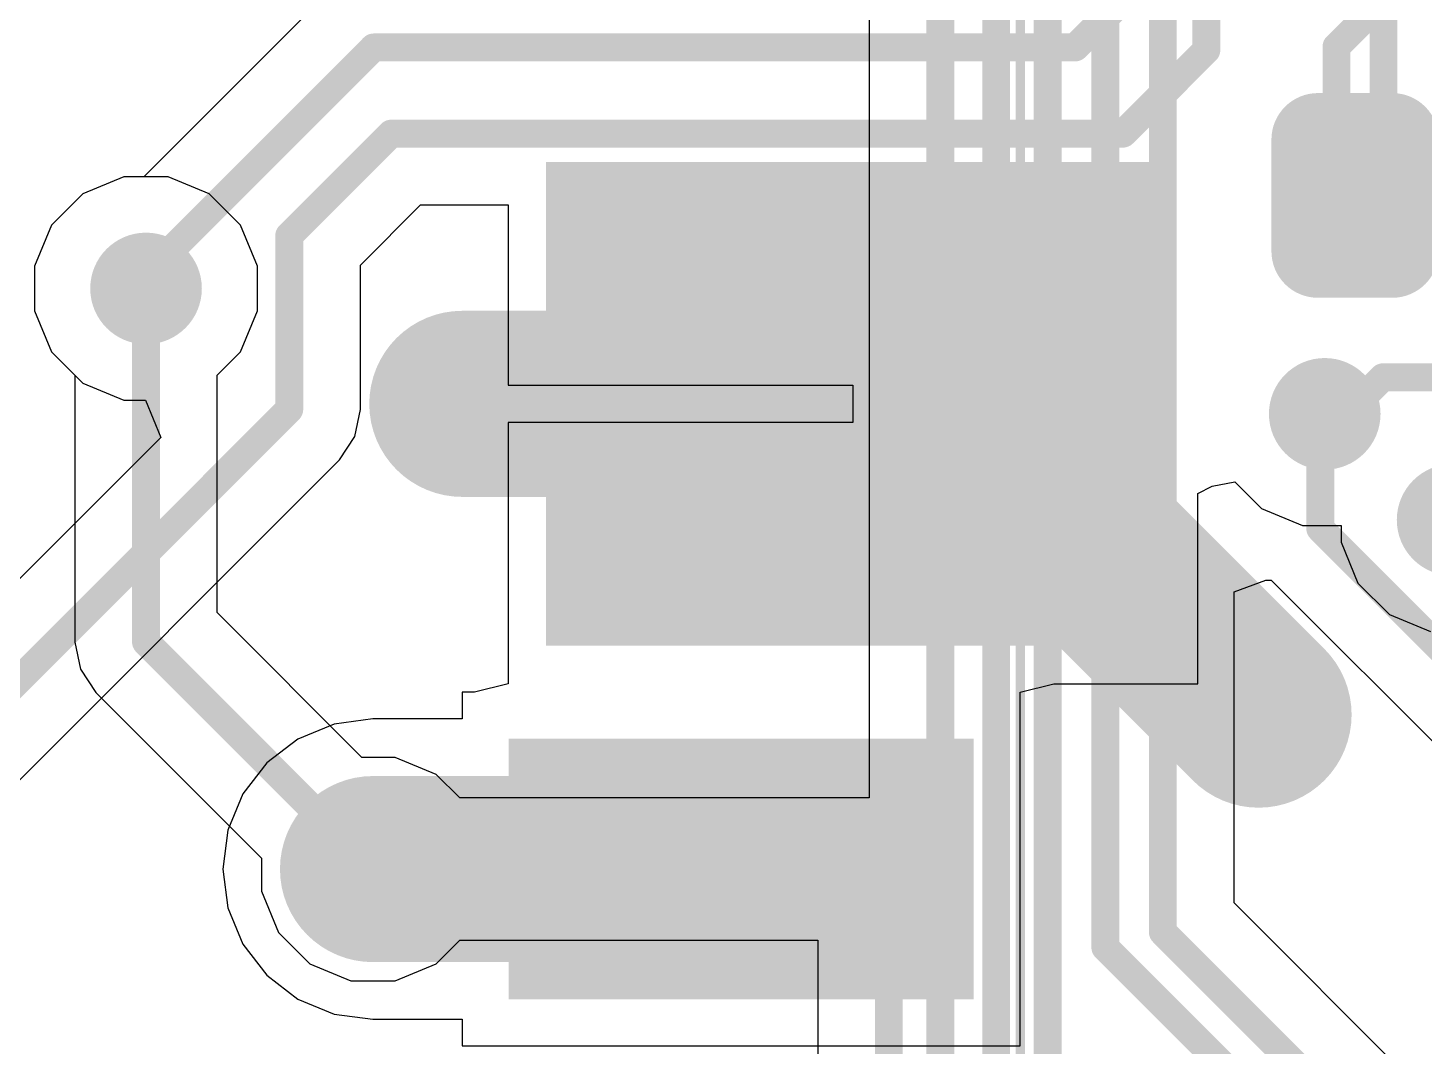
# Model space of a CAD drawing. Header units: inches. Extents: x 0.3 to 40.7, y 0 to 25.4.
# Drawn here: x 23.97 to 31.47, y 14.23 to 19.7 of the extents above; entities that cross this region are included whole.
import ezdxf

# ---------------------------------------------------------------- set-up
doc = ezdxf.new("R2010")
doc.units = ezdxf.units.IN
for name, color, linetype in [('BOTTOM', 5, 'Continuous'), ('TOP', 1, 'Continuous'), ('Top Assembly', 56, 'Continuous'), ('Top Solder', 216, 'Continuous'), ('Via Holes', 16, 'Continuous')]:
    doc.layers.add(name, color=color, linetype=linetype)

# ---------------------------------------------------------------- blocks, each defined once
blk = doc.blocks.new('PEC11J_9215F_S0015_2662')
at = {"layer": 'TOP'}
for points in [[(1.85, -6.1), (3.15, -6.1), (3.15, -8.5), (1.85, -8.5)], [(3.75, -6.3), (6.25, -6.3), (6.25, -9.5), (3.75, -9.5)]]:
    blk.add_hatch(color=1, dxfattribs=at).paths.add_polyline_path(points)
at = {"layer": 'Top Solder'}
for points in [[(1.8, -6.05), (3.2, -6.05), (3.2, -8.55), (1.8, -8.55)], [(3.7, -6.25), (6.3, -6.25), (6.3, -9.55), (3.7, -9.55)]]:
    blk.add_hatch(color=216, dxfattribs=at).paths.add_polyline_path(points)
at = {"layer": 'Top Assembly', "const_width": 0.05}
blk.add_lwpolyline([(-7.5, -8.8), (7.5, -8.8)], dxfattribs=at)

msp = doc.modelspace()

# ---------------------------------------------------------------- hatches: boundary and pattern name
at = {"layer": 'BOTTOM'}
h = msp.add_hatch(color=5, dxfattribs=at)
edge = h.paths.add_edge_path()
edge.add_arc((24.6, 18.3), 0.3, 0, 360)
h = msp.add_hatch(color=5, dxfattribs=at)
edge = h.paths.add_edge_path()
edge.add_arc((30.9366, 17.6262), 0.3, 0, 360)
h = msp.add_hatch(color=5, dxfattribs=at)
edge = h.paths.add_edge_path()
edge.add_arc((31.6241, 17.0564), 0.3, 0, 360)
h = msp.add_hatch(color=5, dxfattribs=at)
edge = h.paths.add_edge_path()
edge.add_arc((25.82, 15.18), 0.3, 0, 360)
at = {"layer": 'TOP'}
h = msp.add_hatch(color=1, dxfattribs=at)
edge = h.paths.add_edge_path()
edge.add_arc((30.9, 19.1), 0.2, 90, 180)
edge.add_line((30.7, 19.1), (30.7, 18.5))
edge.add_arc((30.9, 18.5), 0.2, 180, 270)
edge.add_line((30.9, 18.3), (31.3, 18.3))
edge.add_arc((31.3, 18.5), 0.2, 270, 360)
edge.add_line((31.5, 18.5), (31.5, 19.1))
edge.add_arc((31.3, 19.1), 0.2, 0, 90)
edge.add_line((31.3, 19.3), (30.9, 19.3))
h = msp.add_hatch(color=1, dxfattribs=at)
edge = h.paths.add_edge_path()
edge.add_arc((24.6, 18.3), 0.3, 0, 360)
h = msp.add_hatch(color=1, dxfattribs=at)
edge = h.paths.add_edge_path()
edge.add_arc((30.9366, 17.6262), 0.3, 0, 360)
h = msp.add_hatch(color=1, dxfattribs=at)
edge = h.paths.add_edge_path()
edge.add_arc((31.6241, 17.0564), 0.3, 0, 360)
h = msp.add_hatch(color=1, dxfattribs=at)
edge = h.paths.add_edge_path()
edge.add_arc((25.82, 15.18), 0.3, 0, 360)
at = {"layer": 'Top Solder'}
h = msp.add_hatch(color=216, dxfattribs=at)
edge = h.paths.add_edge_path()
edge.add_arc((30.9, 19.1), 0.25, 90, 180)
edge.add_line((30.65, 19.1), (30.65, 18.5))
edge.add_arc((30.9, 18.5), 0.25, 180, 270)
edge.add_line((30.9, 18.25), (31.3, 18.25))
edge.add_arc((31.3, 18.5), 0.25, 270, 360)
edge.add_line((31.55, 18.5), (31.55, 19.1))
edge.add_arc((31.3, 19.1), 0.25, 0, 90)
edge.add_line((31.3, 19.35), (30.9, 19.35))
at = {"layer": 'Via Holes'}
h = msp.add_hatch(color=7, dxfattribs=at)
edge = h.paths.add_edge_path()
edge.add_arc((24.6, 18.3), 0.15, 0, 360)
h = msp.add_hatch(color=7, dxfattribs=at)
edge = h.paths.add_edge_path()
edge.add_arc((30.9366, 17.6262), 0.15, 0, 360)
h = msp.add_hatch(color=7, dxfattribs=at)
edge = h.paths.add_edge_path()
edge.add_arc((25.82, 15.18), 0.15, 0, 360)

# ---------------------------------------------------------------- linework, layer by layer
at = {"layer": 'BOTTOM'}
for p, q in [((28.4877, 19.8278), (28.4877, 15.5624)), ((24.4807, 18.9), (24.2601, 18.8087)), ((24.7193, 18.9), (24.4807, 18.9)), ((24.9399, 18.8087), (24.7193, 18.9)), ((24.2601, 18.8087), (24.0913, 18.6399)), ((25.1087, 18.6399), (24.9399, 18.8087)), ((24.0913, 18.6399), (24, 18.4193)), ((25.2, 18.4193), (25.1087, 18.6399)), ((24, 18.4193), (24, 18.1807)), ((25.2, 18.1807), (25.2, 18.4193)), ((24, 18.1807), (24.0913, 17.9601)), ((25.1087, 17.9601), (25.2, 18.1807)), ((24.0913, 17.9601), (24.2177, 17.8338)), ((24.9823, 17.8338), (25.1087, 17.9601)), ((24.2177, 17.8338), (24.2177, 16.4)), ((24.9823, 16.5584), (24.9823, 17.8338)), ((30.4489, 16.6691), (30.6206, 16.7317)), ((30.4489, 14.9995), (30.4489, 16.6691)), ((30.6206, 16.7317), (30.6489, 16.7331)), ((30.6489, 16.7331), (31.6825, 15.6995)), ((25.7607, 15.78), (24.9823, 16.5584)), ((24.2177, 16.4), (24.2468, 16.2537)), ((24.2468, 16.2537), (24.3296, 16.1296)), ((24.3296, 16.1296), (25.22, 15.2393)), ((25.9393, 15.78), (25.7607, 15.78)), ((26.1599, 15.6887), (25.9393, 15.78)), ((26.2862, 15.5624), (26.1599, 15.6887)), ((28.4877, 15.5624), (26.2862, 15.5624)), ((25.22, 15.2393), (25.22, 15.0607)), ((25.22, 15.0607), (25.3113, 14.8401)), ((31.5565, 13.8919), (30.4489, 14.9995)), ((25.3113, 14.8401), (25.4801, 14.6714)), ((26.1599, 14.6714), (26.2862, 14.7977)), ((26.2862, 14.7977), (28.2107, 14.7977)), ((28.2107, 14.7977), (28.2107, 12.8658)), ((25.4801, 14.6714), (25.7006, 14.58)), ((25.9393, 14.58), (26.1599, 14.6714)), ((25.7006, 14.58), (25.9393, 14.58))]:
    msp.add_line(p, q, dxfattribs=at)
at = {"layer": 'BOTTOM', "const_width": 0.15}
for points in [[(30.0665, 14.8411), (30.0665, 21.917)], [(29.7573, 14.7586), (29.7573, 21.7592)], [(29.17, 13.63), (29.17, 21.3594)], [(31.2523, 18.9479), (31.2523, 20.7782)], [(29.447, 14.153), (29.447, 20.2404)], [(28.87, 12.9805), (28.87, 20.0349)], [(31.2523, 18.9479), (32.3955, 17.8046)], [(24.6, 16.4), (24.6, 18.3)], [(30.9126, 17.6022), (30.9366, 17.6262)], [(30.9126, 17.01), (30.9126, 17.6022)], [(30.9126, 17.01), (31.9528, 15.9698)], [(24.6, 16.4), (25.82, 15.18)], [(25.82, 15.18), (28.5052, 15.18)], [(28.5052, 15.18), (28.593, 15.0921)], [(28.593, 12.8658), (28.593, 15.0921)], [(30.0665, 14.8411), (31.2861, 13.6215)], [(29.7573, 14.7586), (30.902, 13.6139)]]:
    msp.add_lwpolyline(points, dxfattribs=at)
at = {"layer": 'BOTTOM', "const_width": 0.075}
for points in [[(31.2148, 18.9479, 1), (31.2898, 18.9479, 1)], [(31.2148, 18.9479, 1), (31.2898, 18.9479, 1)], [(24.5625, 18.3, 1), (24.6375, 18.3, 1)], [(30.8751, 17.6022, 1), (30.9501, 17.6022, 1)], [(30.8751, 17.6022, 1), (30.9501, 17.6022, 1)], [(30.8991, 17.6262, 1), (30.9741, 17.6262, 1)], [(30.8751, 17.01, 1), (30.9501, 17.01, 1)], [(30.8751, 17.01, 1), (30.9501, 17.01, 1)], [(24.5625, 16.4, 1), (24.6375, 16.4, 1)], [(24.5625, 16.4, 1), (24.6375, 16.4, 1)], [(25.7825, 15.18, 1), (25.8575, 15.18, 1)], [(25.7825, 15.18, 1), (25.8575, 15.18, 1)], [(28.4677, 15.18, 1), (28.5427, 15.18, 1)], [(28.4677, 15.18, 1), (28.5427, 15.18, 1)], [(28.5555, 15.0921, 1), (28.6305, 15.0921, 1)], [(28.5555, 15.0921, 1), (28.6305, 15.0921, 1)], [(30.029, 14.8411, 1), (30.104, 14.8411, 1)], [(30.029, 14.8411, 1), (30.104, 14.8411, 1)], [(29.7198, 14.7586, 1), (29.7948, 14.7586, 1)], [(29.7198, 14.7586, 1), (29.7948, 14.7586, 1)]]:
    msp.add_lwpolyline(points, format="xyb", close=True, dxfattribs=at)
at = {"layer": 'TOP'}
for p, q in [((25.5531, 19.8655), (24.5876, 18.9)), ((24.4807, 18.9), (24.2601, 18.8087)), ((24.5876, 18.9), (24.4807, 18.9)), ((24.2601, 18.8087), (24.0913, 18.6399)), ((25.7524, 18.426), (26.076, 18.7497)), ((26.076, 18.7497), (26.546, 18.7497)), ((26.546, 18.7497), (26.546, 17.78)), ((24.0913, 18.6399), (24, 18.4193)), ((24, 18.4193), (24, 18.1807)), ((25.7524, 17.65), (25.7524, 18.426)), ((24, 18.1807), (24.0913, 17.9601)), ((24.0913, 17.9601), (24.2601, 17.7913)), ((24.2601, 17.7913), (24.4807, 17.7)), ((26.546, 17.78), (28.4, 17.78)), ((28.4, 17.78), (28.4, 17.58)), ((24.4807, 17.7), (24.5965, 17.7)), ((24.5965, 17.7), (24.6793, 17.5)), ((25.7233, 17.5037), (25.7524, 17.65)), ((28.4, 17.58), (26.546, 17.58)), ((26.546, 17.58), (26.546, 16.33)), ((24.6793, 17.5), (22.8117, 15.6324)), ((25.6404, 17.3797), (25.7233, 17.5037)), ((23.2404, 14.9797), (25.6404, 17.3797)), ((30.254, 17.1989), (30.3309, 17.2376)), ((30.254, 16.176), (30.254, 17.1989)), ((30.3309, 17.2376), (30.454, 17.2603)), ((30.454, 17.2603), (30.5967, 17.1175)), ((30.5967, 17.1175), (30.8173, 17.0262)), ((30.8173, 17.0262), (31.0241, 17.0262)), ((31.0241, 17.0262), (31.0241, 16.9371)), ((31.0241, 16.9371), (31.1154, 16.7166)), ((31.1154, 16.7166), (31.2842, 16.5478)), ((31.2842, 16.5478), (31.5047, 16.4564)), ((26.546, 16.33), (26.546, 16.176)), ((26.546, 16.176), (26.3651, 16.13)), ((29.3, 16.13), (29.481, 16.176)), ((29.481, 16.176), (30.254, 16.176)), ((26.3651, 16.13), (26.3, 16.13)), ((26.3, 16.13), (26.3, 15.9869)), ((29.3, 15.976), (29.3, 16.13)), ((25.6111, 15.9594), (25.4165, 15.8788)), ((25.82, 15.9869), (25.6111, 15.9594)), ((26.3, 15.9869), (25.82, 15.9869)), ((29.3, 14.23), (29.3, 15.976)), ((25.4165, 15.8788), (25.2494, 15.7506)), ((25.2494, 15.7506), (25.1212, 15.5835)), ((25.1212, 15.5835), (25.0406, 15.3889)), ((25.0406, 15.3889), (25.0131, 15.18)), ((25.0131, 15.18), (25.0406, 14.9712)), ((25.0406, 14.9712), (25.1212, 14.7766)), ((25.1212, 14.7766), (25.2494, 14.6094)), ((25.2494, 14.6094), (25.4165, 14.4812)), ((25.4165, 14.4812), (25.6111, 14.4006)), ((25.6111, 14.4006), (25.82, 14.3731)), ((25.82, 14.3731), (26.3, 14.3731)), ((26.3, 14.3731), (26.3, 14.23)), ((26.3, 14.23), (29.3, 14.23))]:
    msp.add_line(p, q, dxfattribs=at)
for points, const_width in [([(30.3, 19.58), (30.3, 20.56)], 0.15), ([(31, 19.6), (31.3, 19.9)], 0.15), ([(29.5952, 19.5952), (29.8, 19.8)], 0.15), ([(24.6, 18.3717), (25.8235, 19.5952)], 0.15), ([(25.8235, 19.5952), (29.5952, 19.5952)], 0.15), ([(31, 19.1), (31, 19.6)], 0.15), ([(29.852, 19.132), (30.3, 19.58)], 0.15), ([(25.37, 18.5844), (25.9177, 19.132)], 0.15), ([(25.9177, 19.132), (29.852, 19.132)], 0.15), ([(30.8, 18.9), (31, 19.1)], 0.15), ([(25.37, 17.65), (25.37, 18.5844)], 0.15), ([(24.6, 18.3), (24.6, 18.3717)], 0.15), ([(26.3, 17.68), (28.4, 17.68)], 1), ([(28.4, 17.68), (29.15, 16.93)], 1), ([(31.0529, 17.6262), (31.2495, 17.8228)], 0.15), ([(31.2495, 17.8228), (32.4663, 17.8228)], 0.15), ([(22.97, 15.25), (25.37, 17.65)], 0.15), ([(30.9366, 17.6262), (31.0529, 17.6262)], 0.15), ([(29.15, 16.93), (29.661, 16.93)], 1), ([(29.661, 16.93), (30.5811, 16.0099)], 1), ([(30.5811, 16.0099), (30.5811, 16.0099)], 1), ([(25.82, 15.18), (27.8, 15.18)], 1)]:
    msp.add_lwpolyline(points, dxfattribs=dict(at, const_width=const_width))
for points, const_width in [([(25.786, 19.5952, 1), (25.861, 19.5952, 1)], 0.075), ([(25.786, 19.5952, 1), (25.861, 19.5952, 1)], 0.075), ([(29.5577, 19.5952, 1), (29.6327, 19.5952, 1)], 0.075), ([(29.5577, 19.5952, 1), (29.6327, 19.5952, 1)], 0.075), ([(30.9625, 19.6, 1), (31.0375, 19.6, 1)], 0.075), ([(30.9625, 19.6, 1), (31.0375, 19.6, 1)], 0.075), ([(30.2625, 19.58, 1), (30.3375, 19.58, 1)], 0.075), ([(30.2625, 19.58, 1), (30.3375, 19.58, 1)], 0.075), ([(25.8802, 19.132, 1), (25.9552, 19.132, 1)], 0.075), ([(25.8802, 19.132, 1), (25.9552, 19.132, 1)], 0.075), ([(29.8145, 19.132, 1), (29.8895, 19.132, 1)], 0.075), ([(29.8145, 19.132, 1), (29.8895, 19.132, 1)], 0.075), ([(30.9625, 19.1, 1), (31.0375, 19.1, 1)], 0.075), ([(30.9625, 19.1, 1), (31.0375, 19.1, 1)], 0.075), ([(30.7625, 18.9, 1), (30.8375, 18.9, 1)], 0.075), ([(25.3325, 18.5844, 1), (25.4075, 18.5844, 1)], 0.075), ([(25.3325, 18.5844, 1), (25.4075, 18.5844, 1)], 0.075), ([(24.5625, 18.3717, 1), (24.6375, 18.3717, 1)], 0.075), ([(24.5625, 18.3717, 1), (24.6375, 18.3717, 1)], 0.075), ([(24.5625, 18.3, 1), (24.6375, 18.3, 1)], 0.075), ([(26.05, 17.68, 1), (26.55, 17.68, 1)], 0.5), ([(28.15, 17.68, 1), (28.65, 17.68, 1)], 0.5), ([(28.15, 17.68, 1), (28.65, 17.68, 1)], 0.5), ([(31.212, 17.8228, 1), (31.287, 17.8228, 1)], 0.075), ([(31.212, 17.8228, 1), (31.287, 17.8228, 1)], 0.075), ([(25.3325, 17.65, 1), (25.4075, 17.65, 1)], 0.075), ([(25.3325, 17.65, 1), (25.4075, 17.65, 1)], 0.075), ([(30.8991, 17.6262, 1), (30.9741, 17.6262, 1)], 0.075), ([(31.0154, 17.6262, 1), (31.0904, 17.6262, 1)], 0.075), ([(31.0154, 17.6262, 1), (31.0904, 17.6262, 1)], 0.075), ([(28.9, 16.93, 1), (29.4, 16.93, 1)], 0.5), ([(28.9, 16.93, 1), (29.4, 16.93, 1)], 0.5), ([(29.411, 16.93, 1), (29.911, 16.93, 1)], 0.5), ([(29.411, 16.93, 1), (29.911, 16.93, 1)], 0.5), ([(30.3311, 16.0099, 1), (30.8311, 16.0099, 1)], 0.5), ([(30.3311, 16.0099, 1), (30.8311, 16.0099, 1)], 0.5), ([(30.3311, 16.0099, 1), (30.8311, 16.0099, 1)], 0.5), ([(25.57, 15.18, 1), (26.07, 15.18, 1)], 0.5), ([(27.55, 15.18, 1), (28.05, 15.18, 1)], 0.5)]:
    msp.add_lwpolyline(points, format="xyb", close=True, dxfattribs=dict(at, const_width=const_width))

# ---------------------------------------------------------------- block references
at = {"rotation": 90}
msp.add_blockref('PEC11J_9215F_S0015_2662', (20.5, 12.68), dxfattribs=at)

doc.saveas('drawing.dxf')
